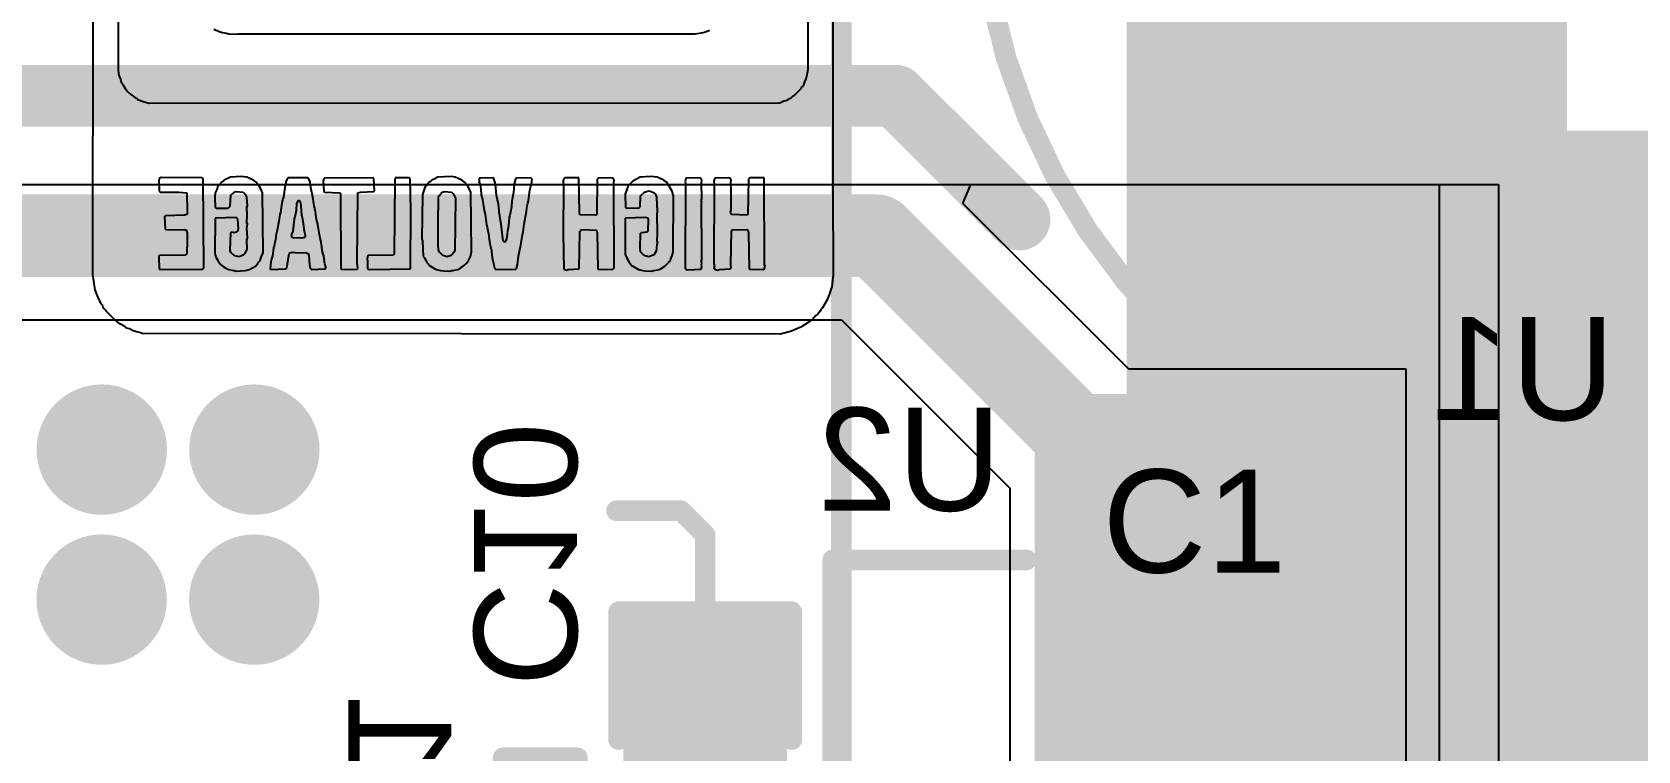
# Model space of a CAD drawing. Header units: millimetres. Extents: x -0.24 to 4.31, y 0 to 2.89.
# Drawn here: x 0.5778 to 0.9672, y 0.6143 to 0.7886 of the extents above; entities that cross this region are included whole.
import ezdxf

# ---------------------------------------------------------------- set-up
doc = ezdxf.new("R2010")
doc.units = ezdxf.units.MM
doc.header["$MEASUREMENT"] = 0
for name, color, linetype in [('BottomLayer', 5, 'Continuous'), ('BottomOverlay', 54, 'Continuous'), ('BottomPaste', 16, 'Continuous'), ('BottomSolder', 6, 'Continuous'), ('MultiLayer', 9, 'Continuous'), ('PadHoleLayer', 156, 'Continuous'), ('TopLayer', 1, 'Continuous'), ('TopOverlay', 2, 'Continuous'), ('TopPaste', 8, 'Continuous'), ('TopSolder', 216, 'Continuous'), ('ViaHoleLayer', 16, 'Continuous')]:
    doc.layers.add(name, color=color, linetype=linetype)
doc.styles.add('Arial', font='', dxfattribs={"height": 0.2})
doc.styles.get('Arial').set_extended_font_data('Arial')

# ---------------------------------------------------------------- blocks, each defined once
blk = doc.blocks.new('6_8UF400V87EC0241_9')
at = {"layer": 'BottomLayer'}
blk.add_hatch(color=5, dxfattribs=at).paths.add_polyline_path([(-0.10866, 0.03937), (-0.02992, 0.03937), (-0.02992, -0.03937), (-0.10866, -0.03937)])
h = blk.add_hatch(color=5, dxfattribs=at)
edge = h.paths.add_edge_path()
edge.add_arc((0.06929, 0), 0.03937, 0, 360)
at = {"layer": 'BottomSolder'}
blk.add_hatch(color=6, dxfattribs=at).paths.add_polyline_path([(-0.11266, 0.04337), (-0.02592, 0.04337), (-0.02592, -0.04337), (-0.11266, -0.04337)])
h = blk.add_hatch(color=6, dxfattribs=at)
edge = h.paths.add_edge_path()
edge.add_arc((0.06929, 0), 0.04337, 0, 360)
at = {"layer": 'MultiLayer'}
blk.add_hatch(color=9, dxfattribs=at).paths.add_polyline_path([(-0.10866, 0.03937), (-0.02992, 0.03937), (-0.02992, -0.03937), (-0.10866, -0.03937)])
h = blk.add_hatch(color=9, dxfattribs=at)
edge = h.paths.add_edge_path()
edge.add_arc((0.06929, 0), 0.03937, 0, 360)
at = {"layer": 'PadHoleLayer'}
h = blk.add_hatch(color=156, dxfattribs=at)
edge = h.paths.add_edge_path()
edge.add_arc((-0.06929, 0), 0.01969, 0, 360)
h = blk.add_hatch(color=156, dxfattribs=at)
edge = h.paths.add_edge_path()
edge.add_arc((0.06929, 0), 0.01969, 0, 360)
at = {"layer": 'TopLayer'}
blk.add_hatch(color=1, dxfattribs=at).paths.add_polyline_path([(-0.10866, 0.03937), (-0.02992, 0.03937), (-0.02992, -0.03937), (-0.10866, -0.03937)])
h = blk.add_hatch(color=1, dxfattribs=at)
edge = h.paths.add_edge_path()
edge.add_arc((0.06929, 0), 0.03937, 0, 360)
at = {"layer": 'TopSolder'}
blk.add_hatch(color=216, dxfattribs=at).paths.add_polyline_path([(-0.11266, 0.04337), (-0.02592, 0.04337), (-0.02592, -0.04337), (-0.11266, -0.04337)])
h = blk.add_hatch(color=216, dxfattribs=at)
edge = h.paths.add_edge_path()
edge.add_arc((0.06929, 0), 0.04337, 0, 360)
at = {"layer": 'TopOverlay'}
for points, const_width in [([(0.15748, 0, 1), (-0.15748, 0, 1)], 0.005), ([(-0.07015, 0.06907, 1), (-0.06765, 0.06907, 1)], 0.0025), ([(-0.07915, 0.05807, 1), (-0.07665, 0.05807, 1)], 0.0025), ([(-0.06115, 0.05807, 1), (-0.05865, 0.05807, 1)], 0.0025), ([(-0.07015, 0.04807, 1), (-0.06765, 0.04807, 1)], 0.0025), ([(-0.15873, 0, 1), (-0.15623, 0, 1)], 0.0025), ([(0.15623, 0, 1), (0.15873, 0, 1)], 0.0025)]:
    blk.add_lwpolyline(points, format="xyb", close=True, dxfattribs=dict(at, const_width=const_width))
at = {"layer": 'TopOverlay', "const_width": 0.005}
for points in [[(-0.0689, 0.06907), (-0.0689, 0.04807)], [(-0.0599, 0.05807), (-0.0779, 0.05807)]]:
    blk.add_lwpolyline(points, dxfattribs=at)
blk = doc.blocks.new('HF32FA_G_005_HSL1_21')
at = {"layer": 'TopOverlay', "const_width": 0.005}
blk.add_lwpolyline([(-0.347, -0.2), (0.347, -0.2)], dxfattribs=at)
blk = doc.blocks.new('SOT_89_3_B_37')
at = {"layer": 'BottomLayer'}
for points in [[(-0.07047, 0.07864), (-0.04764, 0.07864), (-0.04764, 0.01053), (-0.07047, 0.01053)], [(-0.01142, 0.07864), (0.01142, 0.07864), (0.01142, 0.01053), (-0.01142, 0.01053)], [(0.04764, 0.07864), (0.07047, 0.07864), (0.07047, 0.01053), (0.04764, 0.01053)], [(-0.03805, 0.01506), (0.03805, 0.01506), (0.03805, -0.10423), (-0.03805, -0.10423)]]:
    blk.add_hatch(color=5, dxfattribs=at).paths.add_polyline_path(points)
at = {"layer": 'BottomPaste'}
for points in [[(-0.07047, 0.07864), (-0.04764, 0.07864), (-0.04764, 0.01053), (-0.07047, 0.01053)], [(-0.01142, 0.07864), (0.01142, 0.07864), (0.01142, 0.01053), (-0.01142, 0.01053)], [(0.04764, 0.07864), (0.07047, 0.07864), (0.07047, 0.01053), (0.04764, 0.01053)], [(-0.03805, 0.01506), (0.03805, 0.01506), (0.03805, -0.10423), (-0.03805, -0.10423)]]:
    blk.add_hatch(color=16, dxfattribs=at).paths.add_polyline_path(points)
at = {"layer": 'BottomSolder'}
for points in [[(-0.07447, 0.08264), (-0.04364, 0.08264), (-0.04364, 0.00653), (-0.07447, 0.00653)], [(-0.01542, 0.08264), (0.01542, 0.08264), (0.01542, 0.00653), (-0.01542, 0.00653)], [(0.04364, 0.08264), (0.07447, 0.08264), (0.07447, 0.00653), (0.04364, 0.00653)], [(-0.04205, 0.01906), (0.04205, 0.01906), (0.04205, -0.10823), (-0.04205, -0.10823)]]:
    blk.add_hatch(color=6, dxfattribs=at).paths.add_polyline_path(points)
at = {"layer": 'BottomOverlay', "const_width": 0.005}
for points in [[(-0.082, 0.05), (-0.082, 0.04)], [(-0.077, 0.045), (-0.082, 0.05)], [(-0.077, 0.045), (-0.082, 0.04)], [(-0.091, 0.035), (-0.091, -0.068)], [(0.091, 0.035), (0.091, -0.068)], [(-0.044, -0.068), (-0.091, -0.068)], [(0.091, -0.068), (0.044, -0.068)]]:
    blk.add_lwpolyline(points, dxfattribs=at)
at = {"layer": 'BottomOverlay', "const_width": 0.0025}
for points in [[(-0.08325, 0.05, 1), (-0.08075, 0.05, 1)], [(-0.08325, 0.05, 1), (-0.08075, 0.05, 1)], [(-0.07825, 0.045, 1), (-0.07575, 0.045, 1)], [(-0.07825, 0.045, 1), (-0.07575, 0.045, 1)], [(-0.08325, 0.04, 1), (-0.08075, 0.04, 1)], [(-0.08325, 0.04, 1), (-0.08075, 0.04, 1)], [(-0.09225, 0.035, 1), (-0.08975, 0.035, 1)], [(0.08975, 0.035, 1), (0.09225, 0.035, 1)], [(-0.09225, -0.068, 1), (-0.08975, -0.068, 1)], [(-0.09225, -0.068, 1), (-0.08975, -0.068, 1)], [(-0.04525, -0.068, 1), (-0.04275, -0.068, 1)], [(0.04275, -0.068, 1), (0.04525, -0.068, 1)], [(0.08975, -0.068, 1), (0.09225, -0.068, 1)], [(0.08975, -0.068, 1), (0.09225, -0.068, 1)]]:
    blk.add_lwpolyline(points, format="xyb", close=True, dxfattribs=at)
blk = doc.blocks.new('SMA_59')
at = {"layer": 'TopLayer'}
for points in [[(-0.12402, 0.03346), (-0.03346, 0.03346), (-0.03346, -0.03346), (-0.12402, -0.03346)], [(0.03346, 0.03346), (0.12402, 0.03346), (0.12402, -0.03346), (0.03346, -0.03346)]]:
    blk.add_hatch(color=1, dxfattribs=at).paths.add_polyline_path(points)
at = {"layer": 'TopOverlay'}
for points in [[(-0.16366, -0.056), (-0.12405, -0.056), (-0.12405, 0.05595), (-0.16366, 0.05595)], [(-0.12992, 0.03638), (-0.1022, 0.03638), (-0.1022, 0.05598), (-0.12992, 0.05598)], [(-0.12992, -0.05598), (-0.1022, -0.05598), (-0.1022, -0.03638), (-0.12992, -0.03638)]]:
    blk.add_hatch(color=2, dxfattribs=at).paths.add_polyline_path(points)
at = {"layer": 'TopPaste'}
for points in [[(-0.12402, 0.03346), (-0.03346, 0.03346), (-0.03346, -0.03346), (-0.12402, -0.03346)], [(0.03346, 0.03346), (0.12402, 0.03346), (0.12402, -0.03346), (0.03346, -0.03346)]]:
    blk.add_hatch(color=8, dxfattribs=at).paths.add_polyline_path(points)
at = {"layer": 'TopSolder'}
for points in [[(-0.12802, 0.03746), (-0.02946, 0.03746), (-0.02946, -0.03746), (-0.12802, -0.03746)], [(0.02946, 0.03746), (0.12802, 0.03746), (0.12802, -0.03746), (0.02946, -0.03746)]]:
    blk.add_hatch(color=216, dxfattribs=at).paths.add_polyline_path(points)
at = {"layer": 'TopOverlay', "const_width": 0.005}
for points in [[(-0.10465, 0.05345), (0.08115, 0.05345)], [(0.08115, 0.05345), (0.08115, 0.03985)], [(0.08115, -0.03985), (0.08115, -0.05345)], [(-0.10465, -0.05345), (0.08115, -0.05345)]]:
    blk.add_lwpolyline(points, dxfattribs=at)
at = {"layer": 'TopOverlay', "const_width": 0.0025}
for points in [[(-0.1059, 0.05345, 1), (-0.1034, 0.05345, 1)], [(0.0799, 0.05345, 1), (0.0824, 0.05345, 1)], [(0.0799, 0.05345, 1), (0.0824, 0.05345, 1)], [(0.0799, 0.03985, 1), (0.0824, 0.03985, 1)], [(0.0799, -0.03985, 1), (0.0824, -0.03985, 1)], [(-0.1059, -0.05345, 1), (-0.1034, -0.05345, 1)], [(0.0799, -0.05345, 1), (0.0824, -0.05345, 1)], [(0.0799, -0.05345, 1), (0.0824, -0.05345, 1)]]:
    blk.add_lwpolyline(points, format="xyb", close=True, dxfattribs=at)
blk = doc.blocks.new('CAP_0201_B_72')
at = {"layer": 'BottomLayer'}
for points in [[(-0.01772, 0.00591), (-0.00591, 0.00591), (-0.00591, -0.00591), (-0.01772, -0.00591)], [(0.00591, 0.00591), (0.01772, 0.00591), (0.01772, -0.00591), (0.00591, -0.00591)]]:
    blk.add_hatch(color=5, dxfattribs=at).paths.add_polyline_path(points)
at = {"layer": 'BottomPaste'}
for points in [[(-0.01772, 0.00591), (-0.00591, 0.00591), (-0.00591, -0.00591), (-0.01772, -0.00591)], [(0.00591, 0.00591), (0.01772, 0.00591), (0.01772, -0.00591), (0.00591, -0.00591)]]:
    blk.add_hatch(color=16, dxfattribs=at).paths.add_polyline_path(points)
at = {"layer": 'BottomSolder'}
for points in [[(-0.01988, 0.00807), (-0.00374, 0.00807), (-0.00374, -0.00807), (-0.01988, -0.00807)], [(0.00374, 0.00807), (0.01988, 0.00807), (0.01988, -0.00807), (0.00374, -0.00807)]]:
    blk.add_hatch(color=6, dxfattribs=at).paths.add_polyline_path(points)
at = {"layer": 'BottomOverlay', "const_width": 0.005}
for points in [[(-0.021, -0.009), (-0.021, 0.009)], [(-0.008, 0.009), (-0.021, 0.009)], [(0.021, 0.009), (0.008, 0.009)], [(0.021, -0.009), (0.021, 0.009)], [(-0.008, -0.009), (-0.021, -0.009)], [(0.021, -0.009), (0.008, -0.009)]]:
    blk.add_lwpolyline(points, dxfattribs=at)
at = {"layer": 'BottomOverlay', "const_width": 0.0025}
for points in [[(-0.02225, 0.009, 1), (-0.01975, 0.009, 1)], [(-0.02225, 0.009, 1), (-0.01975, 0.009, 1)], [(-0.00925, 0.009, 1), (-0.00675, 0.009, 1)], [(0.00675, 0.009, 1), (0.00925, 0.009, 1)], [(0.01975, 0.009, 1), (0.02225, 0.009, 1)], [(0.01975, 0.009, 1), (0.02225, 0.009, 1)], [(-0.02225, -0.009, 1), (-0.01975, -0.009, 1)], [(-0.02225, -0.009, 1), (-0.01975, -0.009, 1)], [(-0.00925, -0.009, 1), (-0.00675, -0.009, 1)], [(0.00675, -0.009, 1), (0.00925, -0.009, 1)], [(0.01975, -0.009, 1), (0.02225, -0.009, 1)], [(0.01975, -0.009, 1), (0.02225, -0.009, 1)]]:
    blk.add_lwpolyline(points, format="xyb", close=True, dxfattribs=at)
blk = doc.blocks.new('C___0603_B_73')
at = {"layer": 'BottomLayer'}
for points in [[(-0.045, -0.0175), (-0.045, 0.0175), (-0.015, 0.0175), (-0.015, -0.0175)], [(0.015, -0.0175), (0.015, 0.0175), (0.045, 0.0175), (0.045, -0.0175)]]:
    blk.add_hatch(color=5, dxfattribs=at).paths.add_polyline_path(points)
at = {"layer": 'BottomPaste'}
for points in [[(-0.045, -0.0175), (-0.045, 0.0175), (-0.015, 0.0175), (-0.015, -0.0175)], [(0.015, -0.0175), (0.015, 0.0175), (0.045, 0.0175), (0.045, -0.0175)]]:
    blk.add_hatch(color=16, dxfattribs=at).paths.add_polyline_path(points)
at = {"layer": 'BottomSolder'}
for points in [[(-0.04736, -0.01986), (-0.04736, 0.01986), (-0.01264, 0.01986), (-0.01264, -0.01986)], [(0.01264, -0.01986), (0.01264, 0.01986), (0.04736, 0.01986), (0.04736, -0.01986)]]:
    blk.add_hatch(color=6, dxfattribs=at).paths.add_polyline_path(points)
at = {"layer": 'BottomOverlay', "const_width": 0.005}
for points in [[(-0.018, 0.021), (-0.049, 0.021)], [(-0.049, -0.021), (-0.049, 0.021)], [(0.049, 0.021), (0.018, 0.021)], [(0.049, -0.021), (0.049, 0.021)], [(-0.018, -0.021), (-0.049, -0.021)], [(0.049, -0.021), (0.018, -0.021)]]:
    blk.add_lwpolyline(points, dxfattribs=at)
at = {"layer": 'BottomOverlay', "const_width": 0.0025}
for points in [[(-0.05025, 0.021, 1), (-0.04775, 0.021, 1)], [(-0.05025, 0.021, 1), (-0.04775, 0.021, 1)], [(-0.01925, 0.021, 1), (-0.01675, 0.021, 1)], [(0.01675, 0.021, 1), (0.01925, 0.021, 1)], [(0.04775, 0.021, 1), (0.05025, 0.021, 1)], [(0.04775, 0.021, 1), (0.05025, 0.021, 1)], [(-0.05025, -0.021, 1), (-0.04775, -0.021, 1)], [(-0.05025, -0.021, 1), (-0.04775, -0.021, 1)], [(-0.01925, -0.021, 1), (-0.01675, -0.021, 1)], [(0.01675, -0.021, 1), (0.01925, -0.021, 1)], [(0.04775, -0.021, 1), (0.05025, -0.021, 1)], [(0.04775, -0.021, 1), (0.05025, -0.021, 1)]]:
    blk.add_lwpolyline(points, format="xyb", close=True, dxfattribs=at)

msp = doc.modelspace()

# ---------------------------------------------------------------- hatches: boundary and pattern name
at = {"layer": 'BottomLayer'}
h = msp.add_hatch(color=5, dxfattribs=at)
edge = h.paths.add_edge_path()
edge.add_arc((0.59466, 0.68733), 0.01181, 0, 360)
h = msp.add_hatch(color=5, dxfattribs=at)
edge = h.paths.add_edge_path()
edge.add_arc((0.63166, 0.68733), 0.01181, 0, 360)
h = msp.add_hatch(color=5, dxfattribs=at)
edge = h.paths.add_edge_path()
edge.add_arc((0.59463, 0.65095), 0.01181, 0, 360)
h = msp.add_hatch(color=5, dxfattribs=at)
edge = h.paths.add_edge_path()
edge.add_arc((0.63163, 0.65095), 0.01181, 0, 360)
at = {"layer": 'BottomSolder'}
h = msp.add_hatch(color=6, dxfattribs=at)
edge = h.paths.add_edge_path()
edge.add_arc((0.59466, 0.68733), 0.01581, 0, 360)
h = msp.add_hatch(color=6, dxfattribs=at)
edge = h.paths.add_edge_path()
edge.add_arc((0.63166, 0.68733), 0.01581, 0, 360)
h = msp.add_hatch(color=6, dxfattribs=at)
edge = h.paths.add_edge_path()
edge.add_arc((0.59463, 0.65095), 0.01581, 0, 360)
h = msp.add_hatch(color=6, dxfattribs=at)
edge = h.paths.add_edge_path()
edge.add_arc((0.63163, 0.65095), 0.01581, 0, 360)
at = {"layer": 'TopLayer'}
for points in [[(0.84326, 0.51408), (0.95, 0.51408), (0.95, 0.87181), (0.84326, 0.87181)], [(0.901, 0.51408), (1.0209, 0.51408), (1.0209, 0.74472), (0.901, 0.74472)]]:
    msp.add_hatch(color=1, dxfattribs=at).paths.add_polyline_path(points)
h = msp.add_hatch(color=1, dxfattribs=at)
edge = h.paths.add_edge_path()
edge.add_arc((0.59466, 0.68733), 0.01181, 0, 360)
h = msp.add_hatch(color=1, dxfattribs=at)
edge = h.paths.add_edge_path()
edge.add_arc((0.63166, 0.68733), 0.01181, 0, 360)
h = msp.add_hatch(color=1, dxfattribs=at)
edge = h.paths.add_edge_path()
edge.add_arc((0.59463, 0.65095), 0.01181, 0, 360)
h = msp.add_hatch(color=1, dxfattribs=at)
edge = h.paths.add_edge_path()
edge.add_arc((0.63163, 0.65095), 0.01181, 0, 360)
at = {"layer": 'TopSolder'}
h = msp.add_hatch(color=216, dxfattribs=at)
edge = h.paths.add_edge_path()
edge.add_arc((0.59466, 0.68733), 0.01581, 0, 360)
h = msp.add_hatch(color=216, dxfattribs=at)
edge = h.paths.add_edge_path()
edge.add_arc((0.63166, 0.68733), 0.01581, 0, 360)
h = msp.add_hatch(color=216, dxfattribs=at)
edge = h.paths.add_edge_path()
edge.add_arc((0.59463, 0.65095), 0.01581, 0, 360)
h = msp.add_hatch(color=216, dxfattribs=at)
edge = h.paths.add_edge_path()
edge.add_arc((0.63163, 0.65095), 0.01581, 0, 360)
at = {"layer": 'ViaHoleLayer'}
h = msp.add_hatch(color=16, dxfattribs=at)
edge = h.paths.add_edge_path()
edge.add_arc((0.59466, 0.68733), 0.00591, 0, 360)
h = msp.add_hatch(color=16, dxfattribs=at)
edge = h.paths.add_edge_path()
edge.add_arc((0.63166, 0.68733), 0.00591, 0, 360)
h = msp.add_hatch(color=16, dxfattribs=at)
edge = h.paths.add_edge_path()
edge.add_arc((0.59463, 0.65095), 0.00591, 0, 360)
h = msp.add_hatch(color=16, dxfattribs=at)
edge = h.paths.add_edge_path()
edge.add_arc((0.63163, 0.65095), 0.00591, 0, 360)

# ---------------------------------------------------------------- linework, layer by layer
at = {"layer": 'BottomLayer'}
for p, q in [((0.80353, 0.74702), (0.80544, 0.75164)), ((0.80544, 0.75164), (0.919, 0.75164)), ((0.919, 0.75164), (0.919, 0.29699)), ((0.84373, 0.70682), (0.80353, 0.74702)), ((0.50399, 0.71884), (0.77404, 0.71884)), ((0.77404, 0.71884), (0.81489, 0.67798)), ((0.911, 0.70682), (0.84373, 0.70682)), ((0.911, 0.56753), (0.911, 0.70682)), ((0.81489, 0.67798), (0.81489, 0.59588))]:
    msp.add_line(p, q, dxfattribs=at)
for points, const_width in [([(0.55489, 0.77314), (0.78722, 0.77314)], 0.015), ([(0.78722, 0.77314), (0.81722, 0.74315)], 0.015), ([(0.49623, 0.73923), (0.78249, 0.73923)], 0.02), ([(0.78249, 0.73923), (0.86295, 0.65877)], 0.02)]:
    msp.add_lwpolyline(points, dxfattribs=dict(at, const_width=const_width))
for points, const_width in [([(0.78348, 0.77314, 1), (0.79097, 0.77314, 1)], 0.0075), ([(0.78348, 0.77314, 1), (0.79097, 0.77314, 1)], 0.0075), ([(0.77749, 0.73923, 1), (0.78749, 0.73923, 1)], 0.01), ([(0.77749, 0.73923, 1), (0.78749, 0.73923, 1)], 0.01), ([(0.81347, 0.74315, 1), (0.82097, 0.74315, 1)], 0.0075), ([(0.85795, 0.65877, 1), (0.86795, 0.65877, 1)], 0.01)]:
    msp.add_lwpolyline(points, format="xyb", close=True, dxfattribs=dict(at, const_width=const_width))
at = {"layer": 'BottomOverlay'}
for p, q in [((0.59251, 0.72969), (0.59265, 0.95223)), ((0.59867, 0.95139), (0.5986, 0.77959)), ((0.766, 0.77959), (0.76607, 0.95083)), ((0.77195, 0.95041), (0.77195, 0.75097)), ((0.62338, 0.78855), (0.62184, 0.78925)), ((0.62394, 0.78841), (0.62338, 0.78855)), ((0.62492, 0.78827), (0.62394, 0.78841)), ((0.62548, 0.78813), (0.62492, 0.78827)), ((0.62729, 0.78799), (0.62548, 0.78813)), ((0.62771, 0.78813), (0.62729, 0.78799)), ((0.73444, 0.78806), (0.62771, 0.78813)), ((0.73856, 0.78813), (0.73444, 0.78806)), ((0.74052, 0.78841), (0.73856, 0.78813)), ((0.74108, 0.78855), (0.74052, 0.78841)), ((0.74206, 0.78897), (0.74108, 0.78855)), ((0.5986, 0.77959), (0.59874, 0.77847)), ((0.76586, 0.77875), (0.766, 0.77959)), ((0.59874, 0.77847), (0.59888, 0.77791)), ((0.59888, 0.77791), (0.59916, 0.77721)), ((0.59916, 0.77721), (0.5993, 0.77665)), ((0.5993, 0.77665), (0.59951, 0.77616)), ((0.59951, 0.77616), (0.59979, 0.77588)), ((0.59979, 0.77588), (0.60035, 0.7749)), ((0.76425, 0.7749), (0.76439, 0.77518)), ((0.76439, 0.77518), (0.76481, 0.7756)), ((0.76481, 0.7756), (0.76516, 0.77651)), ((0.76516, 0.77651), (0.76551, 0.77728)), ((0.76551, 0.77728), (0.76572, 0.77819)), ((0.76572, 0.77819), (0.76586, 0.77875)), ((0.60035, 0.7749), (0.60098, 0.77413)), ((0.60098, 0.77413), (0.60168, 0.77343)), ((0.60168, 0.77343), (0.60196, 0.77329)), ((0.60196, 0.77329), (0.60294, 0.77259)), ((0.60294, 0.77259), (0.60322, 0.77245)), ((0.60322, 0.77245), (0.6035, 0.77217)), ((0.6035, 0.77217), (0.60406, 0.77203)), ((0.60406, 0.77203), (0.60497, 0.77168)), ((0.60497, 0.77168), (0.60616, 0.77133)), ((0.60616, 0.77133), (0.75914, 0.77147)), ((0.75914, 0.77147), (0.76012, 0.77189)), ((0.76012, 0.77189), (0.76068, 0.77203)), ((0.76068, 0.77203), (0.76194, 0.77273)), ((0.76194, 0.77273), (0.76236, 0.77315)), ((0.76236, 0.77315), (0.76264, 0.77329)), ((0.76264, 0.77329), (0.76425, 0.7749)), ((0.60861, 0.75307), (0.60847, 0.75251)), ((0.60847, 0.75251), (0.60861, 0.74999)), ((0.60903, 0.75335), (0.60861, 0.75307)), ((0.61904, 0.75328), (0.60903, 0.75335)), ((0.61925, 0.75307), (0.61904, 0.75328)), ((0.61939, 0.73137), (0.61925, 0.75307)), ((0.62331, 0.75167), (0.62275, 0.75111)), ((0.62345, 0.75195), (0.62331, 0.75167)), ((0.62366, 0.75216), (0.62345, 0.75195)), ((0.62394, 0.7523), (0.62366, 0.75216)), ((0.62436, 0.75272), (0.62394, 0.7523)), ((0.62464, 0.75286), (0.62436, 0.75272)), ((0.6259, 0.75342), (0.62464, 0.75286)), ((0.62841, 0.75356), (0.6259, 0.75342)), ((0.62981, 0.75342), (0.62841, 0.75356)), ((0.63058, 0.75307), (0.62981, 0.75342)), ((0.63149, 0.75272), (0.63058, 0.75307)), ((0.63177, 0.75244), (0.63149, 0.75272)), ((0.63226, 0.75209), (0.63177, 0.75244)), ((0.6324, 0.75181), (0.63226, 0.75209)), ((0.63268, 0.75153), (0.6324, 0.75181)), ((0.6394, 0.75251), (0.63919, 0.7516)), ((0.63975, 0.75328), (0.6394, 0.75251)), ((0.64472, 0.75321), (0.63975, 0.75328)), ((0.64507, 0.75272), (0.64472, 0.75321)), ((0.64521, 0.75216), (0.64507, 0.75272)), ((0.64535, 0.7509), (0.64521, 0.75216)), ((0.64857, 0.75314), (0.64836, 0.75251)), ((0.64836, 0.75251), (0.6485, 0.74999)), ((0.66047, 0.75328), (0.64857, 0.75314)), ((0.66068, 0.75307), (0.66047, 0.75328)), ((0.66082, 0.75013), (0.66068, 0.75307)), ((0.66571, 0.75265), (0.66557, 0.73473)), ((0.66585, 0.75321), (0.66571, 0.75265)), ((0.66928, 0.75328), (0.66585, 0.75321)), ((0.66949, 0.75307), (0.66928, 0.75328)), ((0.66963, 0.74537), (0.66949, 0.75307)), ((0.67369, 0.75181), (0.67355, 0.75153)), ((0.67404, 0.75216), (0.67369, 0.75181)), ((0.67432, 0.7523), (0.67404, 0.75216)), ((0.67474, 0.75272), (0.67432, 0.7523)), ((0.67544, 0.753), (0.67474, 0.75272)), ((0.67614, 0.75342), (0.67544, 0.753)), ((0.67936, 0.75356), (0.67614, 0.75342)), ((0.68034, 0.75342), (0.67936, 0.75356)), ((0.68111, 0.75307), (0.68034, 0.75342)), ((0.68202, 0.75272), (0.68111, 0.75307)), ((0.6823, 0.75244), (0.68202, 0.75272)), ((0.68258, 0.7523), (0.6823, 0.75244)), ((0.68293, 0.75195), (0.68258, 0.7523)), ((0.68307, 0.75167), (0.68293, 0.75195)), ((0.68335, 0.75139), (0.68307, 0.75167)), ((0.68622, 0.75314), (0.68615, 0.75223)), ((0.68615, 0.75223), (0.68643, 0.75153)), ((0.68958, 0.75328), (0.68622, 0.75314)), ((0.68972, 0.753), (0.68958, 0.75328)), ((0.69, 0.7523), (0.68972, 0.753)), ((0.69014, 0.75174), (0.69, 0.7523)), ((0.69042, 0.74894), (0.69014, 0.75174)), ((0.69469, 0.75181), (0.69455, 0.74971)), ((0.69497, 0.75293), (0.69469, 0.75181)), ((0.69518, 0.75314), (0.69497, 0.75293)), ((0.69868, 0.75328), (0.69518, 0.75314)), ((0.69903, 0.75293), (0.69868, 0.75328)), ((0.69875, 0.75125), (0.69896, 0.7523)), ((0.69896, 0.7523), (0.69903, 0.75293)), ((0.70672, 0.75307), (0.70658, 0.75251)), ((0.70658, 0.75251), (0.70665, 0.75132)), ((0.70693, 0.75328), (0.70672, 0.75307)), ((0.71036, 0.75321), (0.70693, 0.75328)), ((0.7105, 0.74481), (0.71036, 0.75321)), ((0.71484, 0.75293), (0.7147, 0.74439)), ((0.71505, 0.75314), (0.71484, 0.75293)), ((0.71855, 0.75328), (0.71505, 0.75314)), ((0.7189, 0.75265), (0.71855, 0.75328)), ((0.71883, 0.75202), (0.7189, 0.75265)), ((0.7189, 0.73137), (0.71883, 0.75202)), ((0.72345, 0.75244), (0.72226, 0.75125)), ((0.72527, 0.75342), (0.72345, 0.75244)), ((0.72793, 0.75356), (0.72527, 0.75342)), ((0.72933, 0.75342), (0.72793, 0.75356)), ((0.7301, 0.75307), (0.72933, 0.75342)), ((0.73101, 0.75272), (0.7301, 0.75307)), ((0.73143, 0.7523), (0.73101, 0.75272)), ((0.73171, 0.75216), (0.73143, 0.7523)), ((0.73206, 0.75167), (0.73171, 0.75216)), ((0.73304, 0.74985), (0.73206, 0.75167)), ((0.73633, 0.75314), (0.73612, 0.75237)), ((0.73612, 0.75237), (0.73626, 0.75195)), ((0.73626, 0.75195), (0.73619, 0.7313)), ((0.73982, 0.75328), (0.73633, 0.75314)), ((0.74017, 0.75265), (0.73982, 0.75328)), ((0.7401, 0.75202), (0.74017, 0.75265)), ((0.74017, 0.74817), (0.7401, 0.75202)), ((0.74332, 0.75314), (0.74311, 0.75251)), ((0.74311, 0.75251), (0.74318, 0.7516)), ((0.74654, 0.75328), (0.74332, 0.75314)), ((0.7471, 0.75314), (0.74654, 0.75328)), ((0.74731, 0.75279), (0.7471, 0.75314)), ((0.74724, 0.75202), (0.74731, 0.75279)), ((0.74731, 0.75027), (0.74724, 0.75202)), ((0.75151, 0.75293), (0.75137, 0.74439)), ((0.75186, 0.75328), (0.75151, 0.75293)), ((0.75529, 0.75321), (0.75186, 0.75328)), ((0.75543, 0.73221), (0.75529, 0.75321)), ((0.60861, 0.74999), (0.60882, 0.74978)), ((0.60882, 0.74978), (0.61344, 0.74978)), ((0.61344, 0.74978), (0.61526, 0.74964)), ((0.61526, 0.74964), (0.6154, 0.74502)), ((0.62219, 0.74957), (0.62205, 0.74859)), ((0.62205, 0.74859), (0.62219, 0.74607)), ((0.62261, 0.75055), (0.62219, 0.74957)), ((0.62275, 0.75111), (0.62261, 0.75055)), ((0.62583, 0.74635), (0.62597, 0.74901)), ((0.62597, 0.74901), (0.62673, 0.74978)), ((0.62673, 0.74978), (0.62729, 0.74992)), ((0.62729, 0.74992), (0.62897, 0.74978)), ((0.62897, 0.74978), (0.62946, 0.74929)), ((0.62946, 0.74929), (0.62974, 0.74859)), ((0.62974, 0.74859), (0.62988, 0.74649)), ((0.63324, 0.75055), (0.63268, 0.75153)), ((0.63366, 0.74957), (0.63324, 0.75055)), ((0.6338, 0.73515), (0.63366, 0.74957)), ((0.63856, 0.74817), (0.63835, 0.74712)), ((0.6387, 0.74859), (0.63856, 0.74817)), ((0.63905, 0.7509), (0.6387, 0.74859)), ((0.63919, 0.7516), (0.63905, 0.7509)), ((0.64227, 0.74768), (0.64241, 0.74782)), ((0.64241, 0.74782), (0.64276, 0.74747)), ((0.64549, 0.75006), (0.64535, 0.7509)), ((0.64577, 0.74894), (0.64549, 0.75006)), ((0.64591, 0.7481), (0.64577, 0.74894)), ((0.64605, 0.74698), (0.64591, 0.7481)), ((0.6485, 0.74999), (0.64871, 0.74978)), ((0.64871, 0.74978), (0.65235, 0.74964)), ((0.65235, 0.74964), (0.65256, 0.74943)), ((0.65256, 0.74943), (0.65263, 0.73116)), ((0.65662, 0.73263), (0.65676, 0.74957)), ((0.65676, 0.74957), (0.65739, 0.74978)), ((0.65739, 0.74978), (0.66061, 0.74992)), ((0.66061, 0.74992), (0.66082, 0.75013)), ((0.67243, 0.74915), (0.67229, 0.73837)), ((0.67257, 0.74971), (0.67243, 0.74915)), ((0.67313, 0.75111), (0.67257, 0.74971)), ((0.67355, 0.75153), (0.67313, 0.75111)), ((0.67621, 0.74201), (0.67635, 0.74873)), ((0.67635, 0.74873), (0.67677, 0.74915)), ((0.67677, 0.74915), (0.67691, 0.74943)), ((0.67691, 0.74943), (0.67726, 0.74978)), ((0.67726, 0.74978), (0.67782, 0.74992)), ((0.67782, 0.74992), (0.6795, 0.74978)), ((0.6795, 0.74978), (0.67999, 0.74929)), ((0.67999, 0.74929), (0.68041, 0.74831)), ((0.68041, 0.74831), (0.68027, 0.73543)), ((0.68419, 0.74985), (0.68335, 0.75139)), ((0.68433, 0.73529), (0.68419, 0.74985)), ((0.68643, 0.75153), (0.68657, 0.75055)), ((0.68657, 0.75055), (0.68671, 0.74915)), ((0.68671, 0.74915), (0.68699, 0.74803)), ((0.68699, 0.74803), (0.68727, 0.74635)), ((0.69084, 0.74684), (0.69042, 0.74894)), ((0.69441, 0.74929), (0.69413, 0.74761)), ((0.69455, 0.74971), (0.69441, 0.74929)), ((0.69812, 0.74768), (0.69826, 0.74838)), ((0.69826, 0.74838), (0.69847, 0.75027)), ((0.69847, 0.75027), (0.69875, 0.75125)), ((0.70665, 0.75132), (0.70658, 0.73977)), ((0.72184, 0.74999), (0.72156, 0.74929)), ((0.72156, 0.74929), (0.7217, 0.74607)), ((0.72205, 0.75048), (0.72184, 0.75013)), ((0.72184, 0.75013), (0.72184, 0.74999)), ((0.72226, 0.75125), (0.72205, 0.75048)), ((0.7252, 0.74621), (0.72534, 0.74887)), ((0.72534, 0.74887), (0.72625, 0.74978)), ((0.72625, 0.74978), (0.72737, 0.75006)), ((0.72737, 0.75006), (0.72793, 0.74992)), ((0.72793, 0.74992), (0.72863, 0.74964)), ((0.72863, 0.74964), (0.72898, 0.74929)), ((0.72898, 0.74929), (0.72919, 0.74852)), ((0.72919, 0.74852), (0.72933, 0.74516)), ((0.73318, 0.74929), (0.73304, 0.74985)), ((0.73332, 0.74887), (0.73318, 0.74929)), ((0.73325, 0.73536), (0.73332, 0.74887)), ((0.74003, 0.74775), (0.74017, 0.74817)), ((0.74318, 0.7516), (0.74311, 0.73235)), ((0.74731, 0.75013), (0.74731, 0.75027)), ((0.74731, 0.74537), (0.74731, 0.75013)), ((0.77195, 0.75097), (0.77195, 0.75083)), ((0.77195, 0.75083), (0.77202, 0.72976)), ((0.61008, 0.74404), (0.60987, 0.74383)), ((0.6147, 0.74418), (0.61008, 0.74404)), ((0.61526, 0.74432), (0.6147, 0.74418)), ((0.61547, 0.74481), (0.61526, 0.74432)), ((0.6154, 0.74502), (0.61547, 0.74481)), ((0.62219, 0.74607), (0.6224, 0.74586)), ((0.6224, 0.74586), (0.62345, 0.74593)), ((0.62345, 0.74593), (0.62534, 0.74586)), ((0.62534, 0.74586), (0.62583, 0.74635)), ((0.62988, 0.74649), (0.62974, 0.74607)), ((0.62974, 0.74607), (0.62981, 0.74418)), ((0.62981, 0.74418), (0.62974, 0.74243)), ((0.63786, 0.74439), (0.63758, 0.74271)), ((0.638, 0.74481), (0.63786, 0.74439)), ((0.63835, 0.74712), (0.638, 0.74481)), ((0.64143, 0.74334), (0.64164, 0.74411)), ((0.64164, 0.74411), (0.64185, 0.74544)), ((0.64185, 0.74544), (0.64199, 0.74698)), ((0.64199, 0.74698), (0.64227, 0.74768)), ((0.64276, 0.74747), (0.6429, 0.74649)), ((0.6429, 0.74649), (0.6429, 0.74635)), ((0.6429, 0.74635), (0.64311, 0.74418)), ((0.64311, 0.74418), (0.64325, 0.74362)), ((0.64619, 0.74642), (0.64605, 0.74698)), ((0.64633, 0.74572), (0.64619, 0.74642)), ((0.64647, 0.74516), (0.64633, 0.74572)), ((0.64661, 0.74432), (0.64647, 0.74516)), ((0.64675, 0.7432), (0.64661, 0.74432)), ((0.66956, 0.73116), (0.66963, 0.74523)), ((0.66963, 0.74523), (0.66963, 0.74537)), ((0.68727, 0.74635), (0.68748, 0.74502)), ((0.68748, 0.74502), (0.68762, 0.74446)), ((0.68762, 0.74446), (0.68776, 0.74376)), ((0.69105, 0.74523), (0.69084, 0.74684)), ((0.69105, 0.74509), (0.69105, 0.74523)), ((0.69112, 0.74432), (0.69105, 0.74509)), ((0.69126, 0.74348), (0.69112, 0.74432)), ((0.69364, 0.74418), (0.6935, 0.74362)), ((0.69378, 0.74488), (0.69364, 0.74418)), ((0.69399, 0.74621), (0.69378, 0.74488)), ((0.69413, 0.74761), (0.69399, 0.74621)), ((0.69742, 0.74376), (0.6977, 0.74516)), ((0.6977, 0.74516), (0.69784, 0.74642)), ((0.69784, 0.74642), (0.69798, 0.74712)), ((0.69798, 0.74712), (0.69812, 0.74768)), ((0.71064, 0.74425), (0.7105, 0.74481)), ((0.71449, 0.74418), (0.71064, 0.74425)), ((0.7147, 0.74439), (0.71449, 0.74418)), ((0.7217, 0.74607), (0.72191, 0.74586)), ((0.72191, 0.74586), (0.72499, 0.746)), ((0.72499, 0.746), (0.7252, 0.74621)), ((0.7294, 0.74509), (0.72926, 0.74467)), ((0.72926, 0.74467), (0.72933, 0.73956)), ((0.72933, 0.74516), (0.7294, 0.74509)), ((0.74017, 0.74733), (0.74003, 0.74775)), ((0.7401, 0.74712), (0.74017, 0.74733)), ((0.74017, 0.73487), (0.7401, 0.74712)), ((0.74717, 0.74495), (0.74731, 0.74537)), ((0.74738, 0.74432), (0.74717, 0.74495)), ((0.75116, 0.74418), (0.74738, 0.74432)), ((0.75137, 0.74439), (0.75116, 0.74418)), ((0.60987, 0.74383), (0.61001, 0.74089)), ((0.61001, 0.74089), (0.61022, 0.74068)), ((0.61022, 0.74068), (0.61393, 0.74061)), ((0.61393, 0.74061), (0.61484, 0.74068)), ((0.61484, 0.74068), (0.61519, 0.74047)), ((0.61519, 0.74047), (0.61533, 0.73991)), ((0.62212, 0.74348), (0.62205, 0.73501)), ((0.62729, 0.74362), (0.62212, 0.74348)), ((0.62597, 0.73991), (0.62632, 0.74012)), ((0.62632, 0.74012), (0.62673, 0.73998)), ((0.62673, 0.73998), (0.62743, 0.74012)), ((0.62764, 0.74327), (0.62729, 0.74362)), ((0.62743, 0.74012), (0.62764, 0.74033)), ((0.62778, 0.74089), (0.62764, 0.74327)), ((0.62764, 0.74033), (0.62778, 0.74089)), ((0.62974, 0.74243), (0.62988, 0.74201)), ((0.62988, 0.74201), (0.62974, 0.74103)), ((0.62974, 0.74103), (0.62988, 0.73865)), ((0.63709, 0.74026), (0.63695, 0.73956)), ((0.63737, 0.74138), (0.63709, 0.74026)), ((0.63758, 0.74271), (0.63737, 0.74138)), ((0.64066, 0.73935), (0.64108, 0.74033)), ((0.64108, 0.74033), (0.64129, 0.7425)), ((0.64129, 0.7425), (0.64143, 0.74334)), ((0.64325, 0.74362), (0.64353, 0.74222)), ((0.64353, 0.74222), (0.64367, 0.74082)), ((0.64367, 0.74082), (0.64388, 0.73963)), ((0.64689, 0.7425), (0.64675, 0.7432)), ((0.64703, 0.74194), (0.64689, 0.7425)), ((0.64745, 0.73942), (0.64703, 0.74194)), ((0.67621, 0.74187), (0.67621, 0.74201)), ((0.67621, 0.73683), (0.67621, 0.74187)), ((0.68776, 0.74376), (0.68797, 0.74187)), ((0.68797, 0.74187), (0.68811, 0.74131)), ((0.68811, 0.74131), (0.68846, 0.7397)), ((0.6914, 0.74292), (0.69126, 0.74348)), ((0.69154, 0.74208), (0.6914, 0.74292)), ((0.69175, 0.73991), (0.69154, 0.74208)), ((0.69308, 0.7404), (0.69294, 0.73956)), ((0.69322, 0.7411), (0.69308, 0.7404)), ((0.69336, 0.7425), (0.69322, 0.7411)), ((0.6935, 0.74362), (0.69336, 0.7425)), ((0.69658, 0.739), (0.69686, 0.74012)), ((0.69686, 0.74012), (0.69707, 0.74201)), ((0.69707, 0.74201), (0.69728, 0.74292)), ((0.69728, 0.74292), (0.69742, 0.74376)), ((0.71043, 0.73116), (0.71057, 0.74026)), ((0.71057, 0.74026), (0.71099, 0.74068)), ((0.71099, 0.74068), (0.71463, 0.74054)), ((0.71463, 0.74054), (0.71484, 0.73991)), ((0.72163, 0.74348), (0.72156, 0.73473)), ((0.72653, 0.74362), (0.72163, 0.74348)), ((0.72534, 0.73977), (0.72555, 0.73998)), ((0.72555, 0.73998), (0.72695, 0.74012)), ((0.72709, 0.74348), (0.72653, 0.74362)), ((0.72695, 0.74012), (0.72716, 0.74033)), ((0.72723, 0.7432), (0.72709, 0.74348)), ((0.72716, 0.74033), (0.72723, 0.7432)), ((0.74724, 0.73214), (0.74738, 0.7404)), ((0.74738, 0.7404), (0.74766, 0.74068)), ((0.74766, 0.74068), (0.74885, 0.74061)), ((0.74885, 0.74061), (0.75102, 0.74068)), ((0.75102, 0.74068), (0.75137, 0.74047)), ((0.75137, 0.74047), (0.75151, 0.73991)), ((0.6154, 0.73816), (0.61526, 0.7348)), ((0.61533, 0.73991), (0.6154, 0.73816)), ((0.62583, 0.73571), (0.62597, 0.73991)), ((0.62988, 0.73865), (0.62974, 0.73823)), ((0.62974, 0.73823), (0.62981, 0.73592)), ((0.63632, 0.73627), (0.63618, 0.73487)), ((0.63646, 0.73669), (0.63632, 0.73627)), ((0.6366, 0.73753), (0.63646, 0.73669)), ((0.63681, 0.7383), (0.6366, 0.73753)), ((0.63695, 0.73956), (0.63681, 0.7383)), ((0.6408, 0.73879), (0.64066, 0.73935)), ((0.64122, 0.73865), (0.6408, 0.73879)), ((0.64255, 0.73872), (0.64122, 0.73865)), ((0.64311, 0.73858), (0.64255, 0.73872)), ((0.64388, 0.73879), (0.64311, 0.73858)), ((0.64388, 0.73963), (0.64402, 0.73921)), ((0.64402, 0.73921), (0.64388, 0.73879)), ((0.64773, 0.7383), (0.64745, 0.73942)), ((0.64787, 0.7376), (0.64773, 0.7383)), ((0.64801, 0.73648), (0.64787, 0.7376)), ((0.64815, 0.73564), (0.64801, 0.73648)), ((0.67229, 0.73837), (0.67243, 0.73795)), ((0.67243, 0.73795), (0.67257, 0.73417)), ((0.67635, 0.73585), (0.67621, 0.73683)), ((0.68846, 0.7397), (0.68867, 0.73781)), ((0.68867, 0.73781), (0.68881, 0.73725)), ((0.68881, 0.73725), (0.68916, 0.73564)), ((0.69203, 0.73795), (0.69175, 0.73991)), ((0.69238, 0.7376), (0.69203, 0.73795)), ((0.69252, 0.73774), (0.69238, 0.7376)), ((0.6928, 0.73844), (0.69252, 0.73774)), ((0.69294, 0.73956), (0.6928, 0.73844)), ((0.69609, 0.73585), (0.69623, 0.73641)), ((0.69623, 0.73641), (0.69658, 0.739)), ((0.70658, 0.73977), (0.70658, 0.73963)), ((0.70658, 0.73963), (0.70672, 0.73109)), ((0.71484, 0.73991), (0.71498, 0.73109)), ((0.7252, 0.73627), (0.72534, 0.73977)), ((0.72534, 0.73529), (0.7252, 0.73627)), ((0.72926, 0.73711), (0.72912, 0.73543)), ((0.72933, 0.73956), (0.72926, 0.73795)), ((0.72926, 0.73795), (0.7294, 0.73753)), ((0.7294, 0.73753), (0.72926, 0.73711)), ((0.75151, 0.73991), (0.75165, 0.73109)), ((0.60868, 0.73438), (0.60847, 0.73417)), ((0.60847, 0.73417), (0.60861, 0.73109)), ((0.61498, 0.73452), (0.60868, 0.73438)), ((0.61526, 0.7348), (0.61498, 0.73452)), ((0.62205, 0.73501), (0.62219, 0.73459)), ((0.62219, 0.73459), (0.62233, 0.73403)), ((0.62233, 0.73403), (0.62275, 0.73333)), ((0.62275, 0.73333), (0.62289, 0.73305)), ((0.62289, 0.73305), (0.62352, 0.73214)), ((0.62597, 0.73515), (0.62583, 0.73571)), ((0.62673, 0.73438), (0.62597, 0.73515)), ((0.62687, 0.73438), (0.62673, 0.73438)), ((0.62694, 0.73431), (0.62687, 0.73438)), ((0.62799, 0.7341), (0.62694, 0.73431)), ((0.62869, 0.73438), (0.62799, 0.7341)), ((0.62897, 0.73452), (0.62869, 0.73438)), ((0.62932, 0.73487), (0.62897, 0.73452)), ((0.62981, 0.73592), (0.62932, 0.73487)), ((0.63191, 0.73186), (0.63254, 0.73249)), ((0.63254, 0.73249), (0.63268, 0.73277)), ((0.63268, 0.73277), (0.6331, 0.73319)), ((0.6331, 0.73319), (0.63324, 0.73375)), ((0.63324, 0.73375), (0.6338, 0.73515)), ((0.63569, 0.73284), (0.63555, 0.732)), ((0.63583, 0.73354), (0.63569, 0.73284)), ((0.63604, 0.73431), (0.63583, 0.73354)), ((0.63618, 0.73487), (0.63604, 0.73431)), ((0.63954, 0.73137), (0.6401, 0.73487)), ((0.6401, 0.73487), (0.64031, 0.73508)), ((0.64031, 0.73508), (0.64087, 0.73522)), ((0.64087, 0.73522), (0.64227, 0.73508)), ((0.64227, 0.73508), (0.64402, 0.73515)), ((0.64402, 0.73515), (0.64472, 0.73487)), ((0.64472, 0.73487), (0.64486, 0.73431)), ((0.64486, 0.73431), (0.64507, 0.73214)), ((0.64836, 0.73473), (0.64815, 0.73564)), ((0.6485, 0.73431), (0.64836, 0.73473)), ((0.64864, 0.73291), (0.6485, 0.73431)), ((0.64864, 0.73277), (0.64864, 0.73291)), ((0.64878, 0.73235), (0.64864, 0.73277)), ((0.64906, 0.73137), (0.64878, 0.73235)), ((0.65676, 0.73123), (0.65662, 0.73263)), ((0.65921, 0.73438), (0.659, 0.73361)), ((0.659, 0.73361), (0.65914, 0.73305)), ((0.65914, 0.73305), (0.65907, 0.73116)), ((0.66536, 0.73452), (0.65921, 0.73438)), ((0.66557, 0.73473), (0.66536, 0.73452)), ((0.67257, 0.73417), (0.67285, 0.73389)), ((0.67285, 0.73389), (0.67355, 0.73263)), ((0.67355, 0.73263), (0.67383, 0.73235)), ((0.67383, 0.73235), (0.67397, 0.73207)), ((0.67649, 0.73529), (0.67635, 0.73585)), ((0.6774, 0.73438), (0.67649, 0.73529)), ((0.67796, 0.73424), (0.6774, 0.73438)), ((0.67838, 0.7341), (0.67796, 0.73424)), ((0.67936, 0.73438), (0.67838, 0.7341)), ((0.67964, 0.73466), (0.67936, 0.73438)), ((0.68027, 0.73543), (0.67964, 0.73466)), ((0.68272, 0.73214), (0.68321, 0.73263)), ((0.68321, 0.73263), (0.68335, 0.73291)), ((0.68335, 0.73291), (0.68363, 0.73319)), ((0.68363, 0.73319), (0.68405, 0.73417)), ((0.68405, 0.73417), (0.68433, 0.73529)), ((0.68916, 0.73564), (0.6893, 0.73438)), ((0.6893, 0.73438), (0.68944, 0.73354)), ((0.68944, 0.73354), (0.68972, 0.73214)), ((0.69546, 0.73214), (0.6956, 0.73284)), ((0.6956, 0.73284), (0.69574, 0.73424)), ((0.69574, 0.73424), (0.69588, 0.73508)), ((0.69588, 0.73508), (0.69609, 0.73585)), ((0.72156, 0.73473), (0.72198, 0.73375)), ((0.72198, 0.73375), (0.72254, 0.73277)), ((0.72254, 0.73277), (0.72282, 0.73249)), ((0.72282, 0.73249), (0.72296, 0.73221)), ((0.72296, 0.73221), (0.72317, 0.732)), ((0.72597, 0.73466), (0.72534, 0.73529)), ((0.72646, 0.73431), (0.72597, 0.73466)), ((0.72737, 0.7341), (0.72646, 0.73431)), ((0.72835, 0.73452), (0.72737, 0.7341)), ((0.72863, 0.73466), (0.72835, 0.73452)), ((0.72912, 0.73543), (0.72863, 0.73466)), ((0.73122, 0.73179), (0.7322, 0.73277)), ((0.7322, 0.73277), (0.73227, 0.73298)), ((0.73227, 0.73298), (0.73248, 0.73305)), ((0.73248, 0.73305), (0.73262, 0.73333)), ((0.73262, 0.73333), (0.73276, 0.73375)), ((0.73276, 0.73375), (0.73311, 0.73466)), ((0.73311, 0.73466), (0.73325, 0.73536)), ((0.74003, 0.73291), (0.74017, 0.73333)), ((0.74017, 0.73263), (0.74003, 0.73291)), ((0.7401, 0.73214), (0.74017, 0.73263)), ((0.74017, 0.73473), (0.74017, 0.73487)), ((0.74017, 0.73333), (0.74017, 0.73473)), ((0.74311, 0.73235), (0.74325, 0.73193)), ((0.75557, 0.73179), (0.75543, 0.73221)), ((0.59265, 0.72872), (0.59251, 0.72969)), ((0.59293, 0.72704), (0.59265, 0.72872)), ((0.60861, 0.73109), (0.61904, 0.73102)), ((0.61904, 0.73102), (0.61939, 0.73137)), ((0.62352, 0.73214), (0.6238, 0.732)), ((0.6238, 0.732), (0.62408, 0.73172)), ((0.62408, 0.73172), (0.62478, 0.7313)), ((0.62478, 0.7313), (0.62548, 0.73102)), ((0.62548, 0.73102), (0.62632, 0.73088)), ((0.62632, 0.73088), (0.62673, 0.73074)), ((0.62673, 0.73074), (0.62729, 0.7306)), ((0.62729, 0.7306), (0.62939, 0.73074)), ((0.62939, 0.73074), (0.62981, 0.73088)), ((0.62981, 0.73088), (0.63093, 0.73116)), ((0.63093, 0.73116), (0.63121, 0.73144)), ((0.63121, 0.73144), (0.63191, 0.73186)), ((0.63555, 0.732), (0.63548, 0.73123)), ((0.63548, 0.73123), (0.63569, 0.73102)), ((0.63569, 0.73102), (0.63933, 0.73116)), ((0.63933, 0.73116), (0.63954, 0.73137)), ((0.64507, 0.73214), (0.64521, 0.7313)), ((0.64521, 0.7313), (0.64549, 0.73102)), ((0.64549, 0.73102), (0.64885, 0.73116)), ((0.64885, 0.73116), (0.64906, 0.73137)), ((0.65263, 0.73116), (0.6527, 0.73109)), ((0.6527, 0.73109), (0.65655, 0.73102)), ((0.65655, 0.73102), (0.65676, 0.73123)), ((0.65907, 0.73116), (0.65949, 0.73102)), ((0.65949, 0.73102), (0.66956, 0.73116)), ((0.67397, 0.73207), (0.67516, 0.7313)), ((0.67516, 0.7313), (0.67586, 0.73102)), ((0.67586, 0.73102), (0.67677, 0.73081)), ((0.67677, 0.73081), (0.67761, 0.73067)), ((0.67761, 0.73067), (0.67908, 0.7306)), ((0.67908, 0.7306), (0.6795, 0.73074)), ((0.6795, 0.73074), (0.67999, 0.73081)), ((0.67999, 0.73081), (0.68006, 0.73088)), ((0.68006, 0.73088), (0.68104, 0.73102)), ((0.68104, 0.73102), (0.68174, 0.73144)), ((0.68174, 0.73144), (0.68272, 0.73214)), ((0.68972, 0.73214), (0.68986, 0.73158)), ((0.68986, 0.73158), (0.69007, 0.73109)), ((0.69007, 0.73109), (0.69504, 0.73102)), ((0.69504, 0.73102), (0.69525, 0.73123)), ((0.69525, 0.73123), (0.69546, 0.73214)), ((0.70672, 0.73109), (0.70735, 0.73088)), ((0.70735, 0.73088), (0.70777, 0.73102)), ((0.70777, 0.73102), (0.71043, 0.73116)), ((0.71498, 0.73109), (0.71855, 0.73102)), ((0.71855, 0.73102), (0.7189, 0.73137)), ((0.72317, 0.732), (0.72345, 0.73186)), ((0.72345, 0.73186), (0.72485, 0.73102)), ((0.72485, 0.73102), (0.7259, 0.73081)), ((0.7259, 0.73081), (0.72646, 0.73067)), ((0.72646, 0.73067), (0.72807, 0.7306)), ((0.72807, 0.7306), (0.72849, 0.73074)), ((0.72849, 0.73074), (0.72954, 0.73095)), ((0.72954, 0.73095), (0.7301, 0.73109)), ((0.7301, 0.73109), (0.73122, 0.73179)), ((0.73619, 0.7313), (0.73633, 0.73102)), ((0.73633, 0.73102), (0.73681, 0.73095)), ((0.73681, 0.73095), (0.74003, 0.73109)), ((0.74003, 0.73109), (0.74017, 0.73165)), ((0.74017, 0.73165), (0.7401, 0.73214)), ((0.74325, 0.73193), (0.74311, 0.73151)), ((0.74311, 0.73151), (0.74325, 0.73109)), ((0.74325, 0.73109), (0.74402, 0.73088)), ((0.74402, 0.73088), (0.74444, 0.73102)), ((0.74444, 0.73102), (0.7471, 0.73116)), ((0.7471, 0.73116), (0.74731, 0.73137)), ((0.74731, 0.73137), (0.74724, 0.73214)), ((0.75165, 0.73109), (0.75522, 0.73102)), ((0.75522, 0.73102), (0.75543, 0.73123)), ((0.75543, 0.73123), (0.75557, 0.73179)), ((0.77202, 0.72976), (0.77188, 0.72823)), ((0.59307, 0.72606), (0.59293, 0.72704)), ((0.59363, 0.72466), (0.59307, 0.72606)), ((0.59405, 0.72368), (0.59363, 0.72466)), ((0.7709, 0.72445), (0.77055, 0.72368)), ((0.77125, 0.72536), (0.7709, 0.72445)), ((0.77146, 0.72613), (0.77125, 0.72536)), ((0.77174, 0.72683), (0.77146, 0.72613)), ((0.77188, 0.72823), (0.77174, 0.72683)), ((0.59419, 0.7234), (0.59405, 0.72368)), ((0.59447, 0.7227), (0.59419, 0.7234)), ((0.59489, 0.72228), (0.59447, 0.7227)), ((0.59503, 0.72172), (0.59489, 0.72228)), ((0.59559, 0.72116), (0.59503, 0.72172)), ((0.59573, 0.72088), (0.59559, 0.72116)), ((0.59776, 0.71885), (0.59573, 0.72088)), ((0.76901, 0.72102), (0.76845, 0.72046)), ((0.76915, 0.72144), (0.76901, 0.72102)), ((0.76943, 0.72172), (0.76915, 0.72144)), ((0.77055, 0.72368), (0.76943, 0.72172)), ((0.59825, 0.7185), (0.59776, 0.71885)), ((0.59902, 0.71787), (0.59825, 0.7185)), ((0.60028, 0.71717), (0.59902, 0.71787)), ((0.60063, 0.71682), (0.60028, 0.71717)), ((0.6014, 0.71661), (0.60063, 0.71682)), ((0.60231, 0.71612), (0.6014, 0.71661)), ((0.7632, 0.71661), (0.76194, 0.71605)), ((0.76418, 0.71703), (0.7632, 0.71661)), ((0.76446, 0.71717), (0.76418, 0.71703)), ((0.766, 0.71815), (0.76446, 0.71717)), ((0.76628, 0.71829), (0.766, 0.71815)), ((0.76656, 0.71857), (0.76628, 0.71829)), ((0.76684, 0.71871), (0.76656, 0.71857)), ((0.76747, 0.71934), (0.76684, 0.71871)), ((0.76782, 0.71983), (0.76747, 0.71934)), ((0.76831, 0.72018), (0.76782, 0.71983)), ((0.76845, 0.72046), (0.76831, 0.72018)), ((0.60287, 0.71598), (0.60231, 0.71612)), ((0.60378, 0.71577), (0.60287, 0.71598)), ((0.60448, 0.71549), (0.60378, 0.71577)), ((0.75928, 0.71535), (0.60448, 0.71549)), ((0.75984, 0.71549), (0.75928, 0.71535)), ((0.76138, 0.71591), (0.75984, 0.71549)), ((0.76194, 0.71605), (0.76138, 0.71591))]:
    msp.add_line(p, q, dxfattribs=at)
at = {"layer": 'BottomOverlay', "const_width": 0.005}
for points in [[(0.7195, 0.6725), (0.73514, 0.6725)], [(0.73514, 0.6725), (0.741, 0.66664)], [(0.741, 0.648), (0.741, 0.66664)]]:
    msp.add_lwpolyline(points, dxfattribs=at)
at = {"layer": 'BottomOverlay', "const_width": 0.0025}
for points in [[(0.71825, 0.6725, 1), (0.72075, 0.6725, 1)], [(0.73389, 0.6725, 1), (0.73639, 0.6725, 1)], [(0.73389, 0.6725, 1), (0.73639, 0.6725, 1)], [(0.73975, 0.66664, 1), (0.74225, 0.66664, 1)], [(0.73975, 0.66664, 1), (0.74225, 0.66664, 1)], [(0.73975, 0.648, 1), (0.74225, 0.648, 1)]]:
    msp.add_lwpolyline(points, format="xyb", close=True, dxfattribs=at)
at = {"layer": 'TopLayer'}
for p, q in [((0.52751, 0.75164), (0.93342, 0.75164)), ((0.93342, 0.75164), (0.93342, 0.37723))]:
    msp.add_line(p, q, dxfattribs=at)
at = {"layer": 'TopLayer', "const_width": 0.04}
for points in [[(0.8961, 0.76815), (0.8961, 0.82732)], [(0.8961, 0.76815), (0.91953, 0.74472)], [(0.91953, 0.74472), (1.19671, 0.74472)]]:
    msp.add_lwpolyline(points, dxfattribs=at)
at = {"layer": 'TopLayer', "const_width": 0.02}
for points in [[(0.8861, 0.76815, 1), (0.9061, 0.76815, 1)], [(0.8861, 0.76815, 1), (0.9061, 0.76815, 1)], [(0.90953, 0.74472, 1), (0.92953, 0.74472, 1)], [(0.90953, 0.74472, 1), (0.92953, 0.74472, 1)]]:
    msp.add_lwpolyline(points, format="xyb", close=True, dxfattribs=at)

# ---------------------------------------------------------------- block references
for name, p, rotation in [('HF32FA_G_005_HSL1_21', (0.574, 0.764), 90), ('6_8UF400V87EC0241_9', (0.96471, 0.828), 180), ('SOT_89_3_B_37', (0.86295, 0.59259), 180), ('SMA_59', (0.98743, 0.53197), 90), ('C___0603_B_73', (0.741, 0.599), 270), ('CAP_0201_B_72', (0.701, 0.59159), 270)]:
    msp.add_blockref(name, p, dxfattribs=dict(rotation=rotation))

# ---------------------------------------------------------------- texts
at = {"layer": 'BottomOverlay', "style": 'Arial', "text_generation_flag": 2}
for s, p in [('U1', (0.96161, 0.69448)), ('U2', (0.81283, 0.6725))]:
    msp.add_text(s, height=0.025, dxfattribs=at).set_placement(p)
for s, p in [('C10', (0.68492, 0.62985)), ('C11', (0.65445, 0.56426))]:
    msp.add_text(s, height=0.025, rotation=270, dxfattribs=at).set_placement(p)
at = {"layer": 'TopOverlay', "style": 'Arial'}
msp.add_text('C1', height=0.025, dxfattribs=at).set_placement((0.83734, 0.6575))

doc.saveas('drawing.dxf')
